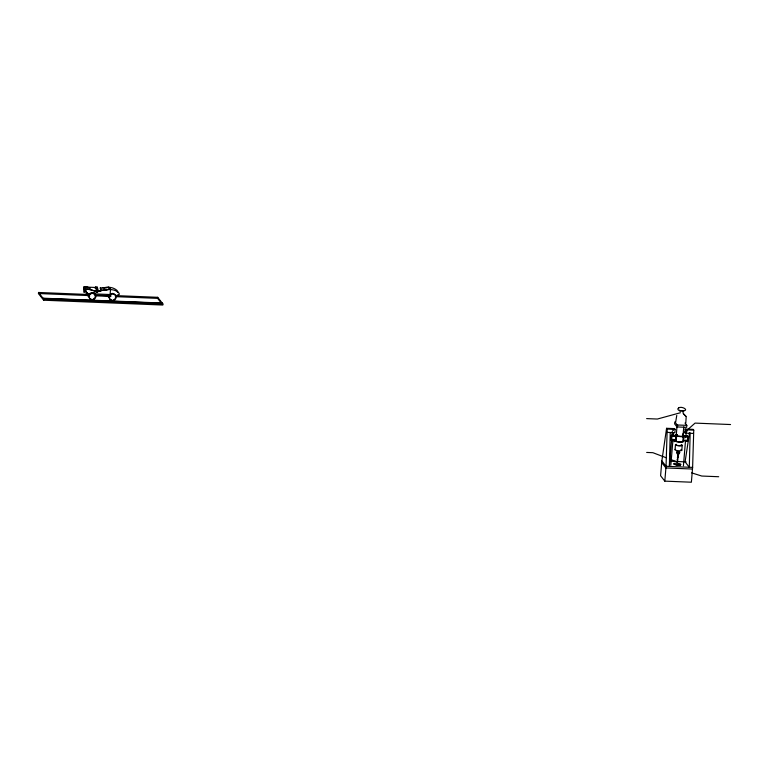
<?xml version="1.0" encoding="UTF-8"?>
<svg xmlns="http://www.w3.org/2000/svg" width="769" height="769" viewBox="0 0 769 769"><rect width="100%" height="100%" fill="white"/><g stroke="black" fill="none" stroke-linecap="round" stroke-linejoin="round"><path stroke-width="1.15" d="M97.692 290.355L97.682 290.692A2.98 0.567 -87.7 0 1 97.634 291.653L97.5 291.595A4.316 4.133 -37.9 0 1 96.336 291.595L92.655 290.442A29.299 28.049 -37.9 0 0 87.233 289.192L85.513 289.279L85.647 290.48M666.906 432.361L674.874 432.687L675.153 429.39L674.548 428.621L666.579 428.295L667.184 429.073L666.05 466.302L664.81 481.134L691.379 482.211L692.619 467.389L693.753 430.15L693.148 429.371L685.179 429.054L684.9 432.351L685.506 433.12L693.475 433.437M669.376 466.437L670.222 432.495M677.537 457.171L677.643 458.161M678.095 457.247L678.008 457.824M116.004 295.613L157.712 297.305L162.913 303.986L162.826 305.043L43.65 300.208L38.45 293.527L38.537 292.47L87.397 294.46M43.65 300.208L43.737 299.151L38.537 292.47M85.926 291.759L88.868 295.556L88.916 294.892A3.095 2.961 -37.9 0 1 88.108 294.412L87.118 292.576M96.298 291.682L97.625 291.739M108.9 289.49L109.083 287.356L105.401 287.548A42.343 40.536 -37.9 0 0 104.238 287.731L102.806 287.981M109.083 287.356L110.525 289.211L110.082 294.537L93.347 293.854M115.437 296.632L115.494 295.969L119.435 294.191L118.637 292.585A13.582 13.006 -37.9 0 0 110.284 289.615M162.172 304.207L157.626 298.362L157.712 297.305M666.579 428.295L661.849 460.9L660.6 475.732L664.81 481.134M671.318 435.427L671.01 439.839L672.01 439.878L670.712 439.455L671.077 435.427L675.153 435.581A4.547 0.98 4.8 0 0 675.749 436.35L675.422 440.32L671.299 440.137M670.885 439.685L671.039 435.494M671.222 435.725C673.308 434.87 669.876 438.628 671.01 439.839M669.472 465.178L671.914 436.196L675.749 436.35M671.923 435.994L672.308 431.322M670.818 465.283L672.981 439.599M673.269 436.09L673.567 432.591M675.653 422.21L676.768 415.404M675.086 436.321L675.153 435.581M675.057 449.663L675.47 444.722M676.162 436.465L677.008 426.334M677.028 426.949L677.191 424.978L674.788 421.893L674.615 423.863L677.028 426.949L686.65 427.343L686.823 425.363L685.016 423.056M677.941 452.076L677.479 454.171M678.71 454.239L678.546 452.124L679.825 452.23L679.412 451.912M678.421 454.191L678.594 452.105M682.564 436.379L682.603 435.888A3.787 0.817 4.8 0 1 683.208 436.657L682.872 440.618A3.787 0.817 4.8 0 0 683.016 440.445M681.795 450.298L682.209 445.347M682.91 437.032L683.756 426.901M683.314 437.157L683.42 435.917L686.294 436.033M687.784 440.8L683.689 440.656L684.026 436.686A4.547 0.98 4.8 0 0 683.42 435.917M685.785 423.056L686.198 416.721L683.41 413.741L685.919 416.269M685.506 433.12L685.785 429.823L685.179 429.054M683.42 465.745L685.573 440.06M685.775 437.724L686.361 430.717M687.524 440.81L688.111 436.84M687.947 436.552L687.794 440.743L687.947 436.552L686.832 436.359M100.691 291.086L100.374 288.221M669.376 458.958L677.076 461.9L677.537 460.804L677.758 461.679M677.153 461.938L677.518 460.852M677.076 461.938L677.479 461.016M95.048 287.923L95.567 286.943A5.393 1.029 -87.7 0 1 96.173 287.721L96.298 288.961M95.145 288.067L95.587 287.222A4.681 0.894 -87.7 0 1 96.115 287.894L96.26 288.654M96.385 287.971L96.894 286.991A5.393 1.029 -87.7 0 1 97.5 287.779L97.778 290.153M677.393 459.045L677.527 458.91M677.758 460.4L677.874 458.737M678.104 455.575L677.768 456.373L678.22 455.421M96.538 287.904L96.913 287.27A4.681 0.894 -87.7 0 1 97.442 287.952L97.625 289.009M101.854 290.24L106.593 289.307L106.824 290.317M677.614 456.623L677.835 455.517L678.114 456.526M677.383 459.074L677.364 460.266M678.162 455.565L678.066 456.334L677.864 455.613M673.682 435.658L672.779 435.687L673.269 435.629M673.221 440.627L671.164 440.416L671.712 440.224M685.535 435.975L686.361 435.85M686.736 436.34L687.832 436.398L686.361 436.302M674.125 441.723L675.864 440.166M682.843 433.956L685.458 431.63M688.082 429.304L695.061 423.104L730.55 424.536M117.349 292.114L117.763 291.557L116.84 290.269A13.582 13.006 -37.9 0 0 108.477 287.308M682.766 410.79C689.889 410.761 681.959 405.638 678.633 407.916M672.01 435.427L673.692 435.581M671.587 440.368L672.173 440.32M685.544 440.935L687.226 441.156L686.611 440.858M676.855 451.778L678.027 452.105M678.739 407.878C676.038 409.3 679.786 411.242 681.459 410.723M677.451 454.037L677.941 454.066M680.421 412.732L657.36 419.038L646.633 418.605M97.721 291.566L99.864 290.951A19.783 18.937 -37.9 0 1 102.037 290.48L110.294 289.423M670.722 439.397L673.855 439.503M101.066 288.01L108.487 287.106M106.449 289.461L110.525 289.211M673.557 430.352L672.76 430.313M687.505 430.919L686.717 430.88M677.153 452.22C676.941 457.517 682.391 451.028 676.749 452.307C675.941 453.104 680.815 453.354 679.517 452.489M686.265 435.936L685.544 436.061M683.007 410.781C685.544 409.896 681.728 412.088 683.458 413.78M683.055 410.915L681.719 410.742M682.728 410.915L680.065 410.636M687.899 436.85L684.026 436.686M85.244 287.048L97.307 287.539M96.385 292.085L97.721 292.133A3.432 0.654 -87.7 0 0 97.778 290.942L97.653 289.336M92.895 292.816L95.202 292.902M90.953 293.758L87.368 293.614A8.776 8.401 -37.9 0 1 86.83 292.835L86.589 292.451A20.571 19.696 -37.9 0 1 85.522 290.422M94.693 295.133L110.871 295.786M38.45 293.527L88.502 295.556M95.654 295.844L110.813 296.44M115.917 296.671L157.626 298.362M42.997 298.199L162.172 303.034M43.218 298.478L162.394 303.313M43.737 299.151L162.913 303.986M677.191 424.978L686.823 425.363M667.184 429.073L675.153 429.39M685.785 429.823L693.753 430.15M678.777 436.475L683.208 436.657M687.611 440.512L686.496 440.32L687.178 440.06M646.671 452.441L652.871 452.691L666.069 457.709M671.087 461.275L686.102 461.89M692.619 467.389L666.05 466.302L661.849 460.9M692.485 469.032L665.916 467.956L661.705 462.553M718.698 476.732L701.751 476.04L691.639 472.868M687.101 435.927L687.63 436.129M672.635 435.677L672.029 435.542M686.323 441.281L685.727 441.214M686.63 435.956L687.217 436.09M672.788 435.312L671.597 435.398L672.414 435.735M85.436 286.866L83.667 287.02L84.023 288.394A19.61 18.773 -37.9 0 0 84.936 290.221M680.219 410.521L679.402 410.233L679.988 411.155M672.856 440.474L673.279 440.522M106.199 289.384L106.362 290.259M87.714 293.354L88.916 294.892M90.002 288.039A30.106 28.818 -37.9 0 0 85.888 287.145L83.956 287.145L83.908 288.327A20.302 19.436 -37.9 0 0 84.975 290.365M677.008 452.172L677.527 454.191M96.385 288.942L96.461 290.49M96.327 289.279L96.452 290.884A3.432 0.654 -87.7 0 1 96.394 291.989M91.155 299.122A3.384 3.239 -37.9 0 1 88.887 294.969A3.384 3.239 -37.9 0 1 93.318 292.816A3.384 3.239 -37.9 0 1 95.02 297.247M94.443 298.084A3.384 3.239 -37.9 0 1 93.318 298.891M89.656 296.498A3.384 3.239 -37.9 0 1 86.714 292.47M88.877 295.854A3.384 3.239 -37.9 0 1 86.118 292.749M109.611 297.295A3.384 3.239 -37.9 0 1 107.256 295.719M109.736 296.699A3.384 3.239 -37.9 0 1 107.16 295.642M112.014 300.025A3.384 3.239 -37.9 0 1 108.967 296.69A3.384 3.239 -37.9 0 1 112.37 293.431A3.384 3.239 -37.9 0 1 115.629 296.565M115.283 298.064A3.384 3.239 -37.9 0 1 114.917 298.641M113.879 299.554A3.384 3.239 -37.9 0 1 113.572 299.718M85.436 286.875A29.299 28.049 -37.9 0 1 90.511 288.029M87.118 293.22A20.302 19.436 -37.9 0 1 85.715 290.644L85.282 289.106L87.06 288.952A29.299 28.049 -37.9 0 1 92.463 290.23L96.163 291.364A4.316 4.133 -37.9 0 0 97.317 291.364L99.682 290.72A19.783 18.937 -37.9 0 1 101.854 290.249M104.2 288.25A2.768 0.529 -87.7 0 1 104.92 290.249M100.153 287.981A2.768 0.529 -87.7 0 1 100.72 288.24A2.768 0.529 -87.7 0 1 100.797 291.067M96.356 290.644A2.98 0.567 -87.7 0 1 96.308 291.605M676.23 464.937A3.73 0.807 4.8 0 1 680.277 465.63M683.343 441.031A4.547 0.98 4.8 0 1 678.796 442.031A4.547 0.98 4.8 0 1 675.345 440.252M682.42 434.927A4.547 0.98 4.8 0 1 682.91 436.427A4.547 0.98 4.8 0 1 676.191 435.85A4.547 0.98 4.8 0 1 677.066 434.466M682.939 441.387A3.787 0.817 4.8 0 1 678.623 441.848A3.787 0.817 4.8 0 1 675.547 440.56M682.507 435.177A3.787 0.817 4.8 0 1 682.093 436.302A3.787 0.817 4.8 0 1 676.768 435.783A3.787 0.817 4.8 0 1 677.191 434.658M683.66 440.233A4.547 0.98 4.8 0 1 683.689 440.656M675.422 440.32A4.547 0.98 4.8 0 1 674.798 439.916M675.961 435.619A3.787 0.817 4.8 0 0 676.566 436.388L676.23 440.349A3.787 0.817 4.8 0 1 675.509 439.897M681.055 444.876A2.711 0.586 4.8 0 1 679.133 445.645A2.711 0.586 4.8 0 1 676.345 444.607M677.845 425.853A3.384 0.731 4.8 0 1 677.566 425.738M680.892 449.673A3.384 0.731 4.8 0 1 680.95 450.663A3.384 0.731 4.8 0 1 676.432 450.413A3.384 0.731 4.8 0 1 675.518 449.375M681.738 444.895A3.384 0.731 4.8 0 1 680.834 445.789A3.384 0.731 4.8 0 1 676.316 445.318A3.384 0.731 4.8 0 1 676.364 444.338M677.739 457.132A2.201 1.432 -38.1 0 1 677.941 456.69M677.845 457.122A2.201 1.278 -43.6 0 1 678.047 456.709M677.662 455.411A2.163 0.942 60.4 0 1 677.595 455.123A2.172 1.134 56.6 0 0 677.643 455.431A2.586 1.403 62.1 0 1 677.643 455.171M677.47 457.19L677.576 457.959L677.47 457.161M677.326 459.795L677.268 459.833M690.149 433.303L689.303 467.254L685.092 461.852L689.553 432.534L690.149 433.303M92.77 299.795A3.384 3.239 -37.9 0 0 95.269 294.546A3.384 3.239 -37.9 0 0 89.512 295.219A3.384 3.239 -37.9 0 0 92.77 299.795M113.024 300.621A3.384 3.239 -37.9 0 0 115.523 295.373A3.384 3.239 -37.9 0 0 109.775 296.046A3.384 3.239 -37.9 0 0 113.024 300.621M84.677 291.201A2.768 0.529 -87.7 0 0 84.388 287.01A2.768 0.529 -87.7 0 0 83.763 291.124A2.768 0.529 -87.7 0 0 84.677 291.201M675.211 464.659A3.73 0.807 4.8 0 0 680.94 464.486A3.73 0.807 4.8 0 0 675.547 463.284A3.73 0.807 4.8 0 0 675.211 464.659"/></g></svg>
